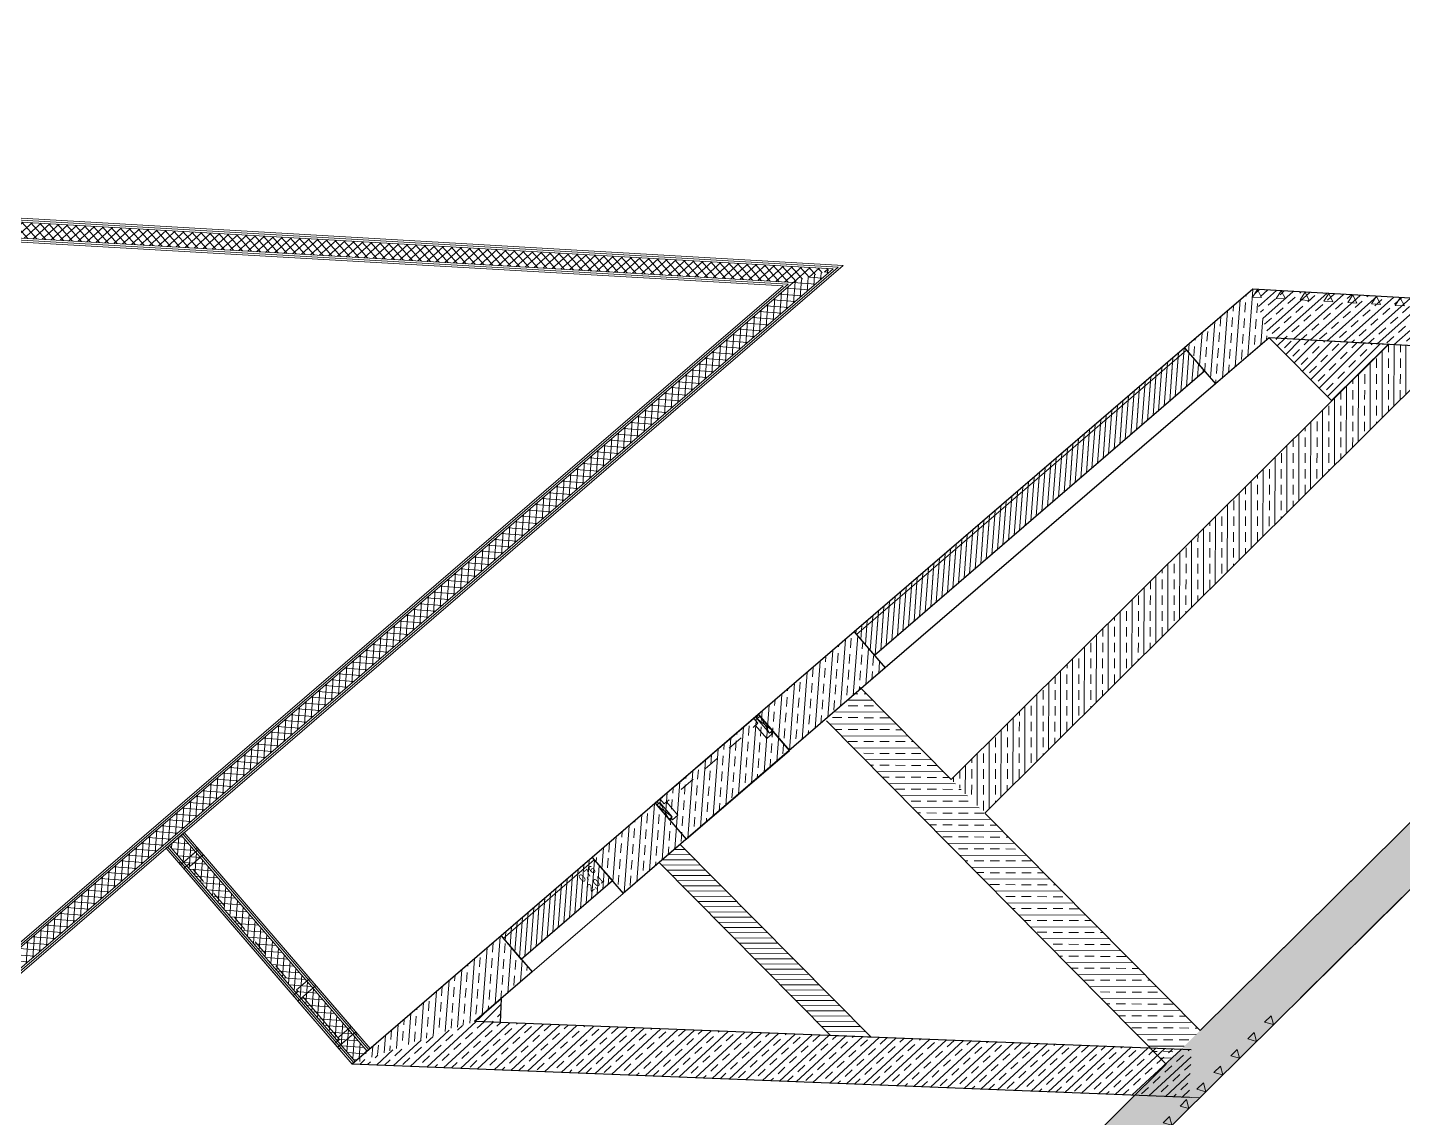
# Model space of a CAD drawing. Header units: metres. Extents: x 66528 to 66676, y 35171 to 35248.
# Drawn here: x 66607.97 to 66616.66, y 35227.21 to 35234.1 of the extents above; entities that cross this region are included whole.
import ezdxf

# ---------------------------------------------------------------- set-up
doc = ezdxf.new("R2010")
doc.units = ezdxf.units.M
doc.header["$LTSCALE"] = 0.00254
doc.linetypes.add('Ohne Titel-26', pattern=[0.629921, 0.314961, -0.314961])
for name, color, linetype, lineweight in [('AUSBAU - Darstellungen - Fassade', 7, 'Continuous', 13), ('AUSBAU - Darstellungen - Trockenbau', 7, 'Continuous', 13), ('AUSBAU - Objekte - Türen', 7, 'Continuous', 13), ('ROHBAU - Darstellungen - Brandwand', 7, 'Continuous', 25), ('ROHBAU - Darstellungen - Decken', 150, 'Continuous', 25), ('ROHBAU - Darstellungen - Sichtbetonklassen', 7, 'Continuous', 5), ('ROHBAU - Darstellungen - Wände', 7, 'Continuous', 25), ('ROHBAU - Darstellungen - Wände - Mauerwerk', 7, 'Continuous', 25)]:
    doc.layers.add(name, color=color, linetype=linetype, lineweight=lineweight)
doc.styles.add('Arial Narrow', font='ARIALN.TTF')
pattern_1 = [(-94.2793, (0, 0), (-0.032765577245, 0.000888321033), [])]
pattern_2 = [(45, (0, 0), (0.05303300859, -0.05303300859), []), (45, (0.028285, -0.028285), (0.05303300859, -0.05303300859), [0.06, -0.04])]
pattern_3 = [(-94.2793, (0, 0), (-0.032765577245, 0.000888321033), [])]

# ---------------------------------------------------------------- blocks, each defined once
blk = doc.blocks.new('SB 4')
at = {"layer": 'ROHBAU - Darstellungen - Sichtbetonklassen', "color": 251, "linetype": 'Continuous', "lineweight": 5, "flags": 128}
for points in [[(-0.1213, -0.05), (-0.15, 0), (-0.1787, -0.05)], [(-0.0287, -0.05), (0, 0), (0.0287, -0.05)]]:
    blk.add_lwpolyline(points, close=True, dxfattribs=at)
blk = doc.blocks.new('Gruppe-181-1')
at = {"layer": 'ROHBAU - Darstellungen - Sichtbetonklassen', "color": 7, "rotation": 356.837758747296}
for p in [(66615.884, 35232.4394), (66616.1843, 35232.4221), (66616.4845, 35232.4048), (66616.7848, 35232.3875), (66617.085, 35232.3702), (66617.085, 35232.3702), (66617.3853, 35232.3529), (66617.6855, 35232.3356), (66617.9858, 35232.3183), (66618.286, 35232.301), (66618.5863, 35232.2837), (66618.8865, 35232.2664), (66619.1868, 35232.2491), (66619.487, 35232.2318), (66619.7873, 35232.2145), (66620.0875, 35232.1972)]:
    blk.add_blockref('SB 4', p, dxfattribs=at)
blk = doc.blocks.new('Gruppe-316-1')
at = {"layer": 'ROHBAU - Darstellungen - Sichtbetonklassen', "color": 7, "rotation": 224.8550094128683}
for p in [(66615.7284, 35227.699), (66615.5147, 35227.4873), (66615.301, 35227.2757), (66615.0873, 35227.0641)]:
    blk.add_blockref('SB 4', p, dxfattribs=at)
blk = doc.blocks.new('Tür_STB_86cm_30cm')
at = {"layer": 'AUSBAU - Objekte - Türen', "lineweight": 25}
for p, q in [((-0.43, 0.15), (-0.43, -0.15)), ((-0.43, 0.15), (-0.43, -0.15)), ((0.43, 0.15), (0.43, -0.15))]:
    blk.add_line(p, q, dxfattribs=at)
at = {"layer": 'AUSBAU - Objekte - Türen', "color": 254, "lineweight": 5}
for p, q in [((-0.405, 0.015), (-0.43, 0.135)), ((-0.405, 0.135), (-0.43, 0.015)), ((0.405, 0.015), (0.43, 0.135)), ((0.405, 0.135), (0.43, 0.015))]:
    blk.add_line(p, q, dxfattribs=at)
at = {"layer": 'AUSBAU - Objekte - Türen', "color": 255, "linetype": 'Continuous', "lineweight": 25, "flags": 128}
blk.add_lwpolyline([(0.43, 0.15), (0.43, -0.15), (-0.43, -0.15), (-0.43, 0.15)], close=True, dxfattribs=at)
at = {"layer": 'AUSBAU - Objekte - Türen', "lineweight": 18, "flags": 128}
for points in [[(-0.405, 0.015), (-0.405, 0.135), (-0.43, 0.135), (-0.43, 0.015)], [(-0.415, 0), (-0.37, 0), (-0.37, 0.11), (-0.39, 0.11), (-0.39, 0.15), (-0.415, 0.15), (-0.415, 0.135), (-0.405, 0.135), (-0.405, 0.015), (-0.415, 0.015)], [(0.415, 0), (0.37, 0), (0.37, 0.11), (0.39, 0.11), (0.39, 0.15), (0.415, 0.15), (0.415, 0.135), (0.405, 0.135), (0.405, 0.015), (0.415, 0.015)], [(0.405, 0.015), (0.405, 0.135), (0.43, 0.135), (0.43, 0.015)]]:
    blk.add_lwpolyline(points, close=True, dxfattribs=at)
at = {"layer": 'AUSBAU - Objekte - Türen', "color": 9, "linetype": 'Ohne Titel-26', "lineweight": 5, "flags": 128}
blk.add_lwpolyline([(-0.39, 0.11), (-0.39, 0.15), (0.39, 0.15), (0.39, 0.11)], close=True, dxfattribs=at)
blk = doc.blocks.new('Tür_TB_155cm_15cm_ST')
at = {"layer": 'AUSBAU - Objekte - Türen', "lineweight": 18}
for p, q in [((0, 0.075), (0, 0.0625)), ((0.015, 0.0625), (0, 0.0625)), ((1.535, 0.0625), (1.55, 0.0625)), ((1.55, 0.075), (1.55, 0.0625)), ((1.55, 0.0625), (1.55, 0.075)), ((0, -0.0625), (0.015, -0.0625)), ((0, -0.0625), (0, -0.075)), ((1.55, -0.0625), (1.535, -0.0625)), ((1.55, -0.0625), (1.55, -0.075))]:
    blk.add_line(p, q, dxfattribs=at)
at = {"layer": 'AUSBAU - Objekte - Türen', "color": 255, "flags": 128}
blk.add_lwpolyline([(0, -0.0625), (0.015, -0.0625), (0.015, 0.0625), (0, 0.0625), (0, 0.075), (1.55, 0.075), (1.55, 0.0625), (1.535, 0.0625), (1.535, -0.0625), (1.55, -0.0625), (1.55, -0.075), (0.445, -0.075), (0.4065, -0.075), (0, -0.075)], close=True, dxfattribs=at)
at = {"layer": 'AUSBAU - Objekte - Türen', "lineweight": 18, "flags": 128}
for points in [[(0.015, 0.075), (0.06, 0.075), (0.06, -0.035), (0.045, -0.035), (0.045, -0.075), (0.015, -0.075)], [(0.46, 0.075), (0.46, -0.035), (0.445, -0.035), (0.445, -0.075), (0.4215, -0.075), (0.4, -0.075), (0.4, 0.075)], [(1.535, 0.075), (1.49, 0.075), (1.49, -0.035), (1.505, -0.035), (1.505, -0.075), (1.535, -0.075)]]:
    blk.add_lwpolyline(points, close=True, dxfattribs=at)
at = {"layer": 'AUSBAU - Objekte - Türen', "lineweight": 5, "flags": 128}
blk.add_lwpolyline([(0.045, -0.075), (0.4, -0.075), (0.4, -0.035), (0.045, -0.035)], close=True, dxfattribs=at)
at = {"layer": 'AUSBAU - Objekte - Türen', "color": 9, "linetype": 'Ohne Titel-26', "lineweight": 5, "flags": 128}
blk.add_lwpolyline([(0.4604, -0.035), (0.4604, -0.035), (0.445, -0.035), (0.445, -0.075), (1.505, -0.075), (1.505, -0.055), (1.4896, -0.055), (1.4896, -0.035)], close=True, dxfattribs=at)

msp = doc.modelspace()

# ---------------------------------------------------------------- hatches: boundary and pattern name
at = {"layer": 'AUSBAU - Darstellungen - Trockenbau', "linetype": 'Continuous', "lineweight": 5}
h = msp.add_hatch(dxfattribs=at)
h.set_pattern_fill('MF_IN WAND', color=253, angle=-3.2965, style=0, pattern_type=2)
h.set_pattern_definition([(41.7035, (-68485.43096, -30934.19956), (0.026611038518, -0.029863901771), []), (-48.2965, (-68485.29014, -30934.35759), (-0.029732985921, -0.026757233568), [])])
h.paths.add_polyline_path([(66587.0393, 35234.0757), (66587.1333, 35233.9702), (66612.8018, 35232.4917), (66613.0545, 35232.5773)])
h = msp.add_hatch(dxfattribs=at)
h.set_pattern_fill('MF_IN WAND', color=253, angle=-139.2793, style=0, pattern_type=2)
h.set_pattern_definition([(-94.2793, (27754.63274, 69834.5138), (-0.03988848628, 0.00298473823), []), (-184.2793, (27754.421662, 69834.529593), (0.002789005372, 0.03990264965), [])])
h.paths.add_polyline_path([(66613.0545, 35232.5773), (66612.8018, 35232.4917), (66607.5315, 35227.9552), (66607.678, 35227.9494)])
h = msp.add_hatch(dxfattribs=at)
h.set_pattern_fill('MF_IN WAND', color=253, angle=-49.2793, style=0, pattern_type=2)
h.set_pattern_definition([(-4.2793, (-69834.5138, 27754.63274), (-0.00298473823, -0.03988848628), []), (-94.2793, (-69834.529593, 27754.421662), (-0.039902649649, 0.002789005373), [])])
h.paths.add_polyline_path([(66608.9389, 35229.0017), (66608.8631, 35228.9365), (66610.0374, 35227.5723), (66610.1132, 35227.6375)])
at = {"layer": 'ROHBAU - Darstellungen - Brandwand', "linetype": 'Continuous', "lineweight": 5}
h = msp.add_hatch(dxfattribs=at)
h.set_pattern_fill('STAHLBETON 1_5MM', angle=44.72072, style=0, pattern_type=2)
h.set_pattern_definition([(89.72072459, (0, 0), (0.074999109056, -0.000365569215), []), (89.72072459, (0.04, -0.000195), (0.074999109056, -0.000365569215), [0.06, -0.04])])
h.paths.add_polyline_path([(66599.1158, 35211.2475), (66598.537, 35211.0965), (66619.571, 35231.9265), (66620.2607, 35232.1873)])
h = msp.add_hatch(dxfattribs=at)
h.set_pattern_fill('STAHLBETON 1_5MM', angle=44.86148, style=0, pattern_type=2)
h.set_pattern_definition([(89.86148264, (0, 0), (0.07499978082, -0.00018131863), []), (89.86148264, (0.04, -0.0001), (0.07499978082, -0.00018131863), [0.06, -0.04])])
h.paths.add_polyline_path([(66614.0117, 35229.1399), (66613.8006, 35229.3531), (66616.5607, 35232.0999), (66616.9627, 35232.0767)])
at = {"layer": 'ROHBAU - Darstellungen - Wände', "linetype": 'Continuous', "lineweight": 5}
h = msp.add_hatch(dxfattribs=at)
h.set_pattern_fill('STAHLBETON 1_5MM', angle=-139.2793, style=0, pattern_type=2)
h.set_pattern_definition([(-94.2793, (0, 0), (-0.074790911775, 0.00559638418), []), (-94.2793, (-0.03989, 0.002985), (-0.074790911775, 0.00559638418), [0.06, -0.04])])
h.paths.add_polyline_path([(66615.7038, 35232.4497), (66615.8076, 35232.1433), (66615.4683, 35231.8512), (66615.2726, 35232.0786)])
h = msp.add_hatch(dxfattribs=at)
h.set_pattern_fill('STAHLBETON 1_5MM', angle=176.70346, style=0, pattern_type=2)
h.set_pattern_definition([(221.70346322, (0, 0), (-0.049895661276, 0.05599484785), []), (221.70346322, (-0.02661, 0.029865), (-0.049895661276, 0.05599484785), [0.06, -0.04])])
h.paths.add_polyline_path([(66617.4152, 35232.3512), (66617.3979, 35232.0517), (66615.8076, 35232.1433), (66615.7038, 35232.4497)])
h = msp.add_hatch(dxfattribs=at)
h.set_pattern_fill('STAHLBETON 1_5MM', style=0, pattern_type=2)
h.set_pattern_definition(pattern_2)
h.paths.add_polyline_path([(66615.8076, 35232.1433), (66616.2015, 35231.7455), (66616.5596, 35232.1)])
h = msp.add_hatch(dxfattribs=at)
h.set_pattern_fill('STAHLBETON 1_5MM', angle=-139.2793, style=0, pattern_type=2)
h.set_pattern_definition([(-94.2793, (0, 0), (-0.074790911775, 0.00559638418), []), (-94.2793, (-0.03989, 0.002985), (-0.074790911775, 0.00559638418), [0.06, -0.04])])
h.paths.add_polyline_path([(66613.1884, 35230.2846), (66613.3841, 35230.0572), (66611.7299, 35228.6333), (66611.5342, 35228.8607)])
h = msp.add_hatch(dxfattribs=at)
h.set_pattern_fill('STAHLBETON 1_5MM', angle=134.72072, style=0, pattern_type=2)
h.set_pattern_definition([(179.72072459, (0, 0), (0.000365569215, 0.074999109056), []), (179.72072459, (0.000195, 0.04), (0.000365569215, 0.074999109056), [0.06, -0.04])])
h.paths.add_polyline_path([(66615.3711, 35227.7673), (66615.1579, 35227.5562), (66613.012, 35229.7231), (66613.2252, 35229.9342)])
h = msp.add_hatch(dxfattribs=at)
h.set_pattern_fill('STAHLBETON 1_5MM', angle=-139.27929, style=0, pattern_type=2)
h.set_pattern_definition([(-94.27928611, (0, 0), (-0.07479091313, 0.005596366056), []), (-94.27928611, (-0.03989, 0.002985), (-0.07479091313, 0.005596366056), [0.06, -0.04])])
h.paths.add_polyline_path([(66610.9582, 35228.3649), (66611.1539, 35228.1375), (66610.7913, 35227.8255), (66610.0184, 35227.556)])
h = msp.add_hatch(dxfattribs=at)
h.set_pattern_fill('STAHLBETON 1_5MM', style=0, pattern_type=2)
h.set_pattern_definition(pattern_2)
h.paths.add_polyline_path([(66610.9581, 35227.969), (66610.952, 35227.8188), (66610.7913, 35227.8255)])
h = msp.add_hatch(dxfattribs=at)
h.set_pattern_fill('STAHLBETON 1_5MM', angle=177.72071, style=0, pattern_type=2)
h.set_pattern_definition([(222.72071389, (0, 0), (-0.05088189869, 0.05510020313), []), (222.72071389, (-0.02714, 0.02939), (-0.05088189869, 0.05510020313), [0.06, -0.04])])
h.paths.add_polyline_path([(66615.3158, 35227.6454), (66615.3038, 35227.3456), (66610.0184, 35227.556), (66610.7913, 35227.8255)])
at = {"layer": 'ROHBAU - Darstellungen - Wände - Mauerwerk', "linetype": 'Continuous', "lineweight": 5}
h = msp.add_hatch(dxfattribs=at)
h.set_pattern_fill('KALKSANDSTEIN 1MM', angle=-139.2793, style=0, pattern_type=2)
h.set_pattern_definition(pattern_1)
h.paths.add_polyline_path([(66615.2726, 35232.0786), (66615.3998, 35231.9308), (66613.3156, 35230.1368), (66613.1884, 35230.2846)])
h = msp.add_hatch(dxfattribs=at)
h.set_pattern_fill('KALKSANDSTEIN 1MM', angle=-139.2793, style=0, pattern_type=2)
h.set_pattern_definition(pattern_1)
h.paths.add_polyline_path([(66615.3998, 35231.9308), (66615.2857, 35232.0635), (66613.2015, 35230.2694), (66613.3156, 35230.1368)])
h = msp.add_hatch(dxfattribs=at)
h.set_pattern_fill('KALKSANDSTEIN 1MM', angle=134.72071, style=0, pattern_type=2)
h.set_pattern_definition([(179.720713886, (0, 0), (-0.001399461937, 0.03274772775), [])])
h.paths.add_polyline_path([(66613.2945, 35227.7258), (66613.0381, 35227.736), (66611.9564, 35228.8283), (66612.0894, 35228.9428)])
h = msp.add_hatch(dxfattribs=at)
h.set_pattern_fill('KALKSANDSTEIN 1MM', angle=134.72071, style=0, pattern_type=2)
h.set_pattern_definition([(179.720713886, (0, 0), (-0.001399461937, 0.03274772775), [])])
h.paths.add_polyline_path([(66613.0381, 35227.736), (66613.2945, 35227.7258), (66612.0894, 35228.9428), (66611.9564, 35228.8283)])
h = msp.add_hatch(dxfattribs=at)
h.set_pattern_fill('KALKSANDSTEIN 1MM', angle=-139.2793, style=0, pattern_type=2)
h.set_pattern_definition(pattern_3)
h.paths.add_polyline_path([(66611.5342, 35228.8607), (66611.6614, 35228.7129), (66611.0854, 35228.2171), (66610.9582, 35228.3649)])
h = msp.add_hatch(dxfattribs=at)
h.set_pattern_fill('KALKSANDSTEIN 1MM', angle=-139.2793, style=0, pattern_type=2)
h.set_pattern_definition(pattern_3)
h.paths.add_polyline_path([(66611.6614, 35228.7129), (66611.5472, 35228.8455), (66610.9712, 35228.3497), (66611.0854, 35228.2171)])

# ---------------------------------------------------------------- linework, layer by layer
at = {"layer": 'AUSBAU - Darstellungen - Fassade'}
msp.add_line((66615.205, 35227.3495), (66615.369, 35227.343), dxfattribs=at)
at = {"layer": 'AUSBAU - Darstellungen - Trockenbau', "color": 7, "linetype": 'Continuous', "lineweight": 13}
for p, q in [((66587.0157, 35234.1021), (66613.1177, 35232.5987)), ((66607.5989, 35232.7663), (66612.7386, 35232.4703)), ((66613.1177, 35232.5987), (66607.7146, 35227.9479)), ((66612.7386, 35232.4703), (66607.4948, 35227.9567)), ((66608.8441, 35228.9202), (66608.9578, 35229.0181)), ((66608.9578, 35229.0181), (66610.1321, 35227.6538)), ((66608.8441, 35228.9202), (66610.0184, 35227.556))]:
    msp.add_line(p, q, dxfattribs=at)
at = {"layer": 'AUSBAU - Darstellungen - Trockenbau', "color": 7, "linetype": 'Continuous', "lineweight": 5}
for p, q in [((66587.0275, 35234.0889), (66613.0861, 35232.588)), ((66587.0275, 35234.0889), (66613.0861, 35232.588)), ((66587.0393, 35234.0757), (66613.0545, 35232.5773)), ((66587.0393, 35234.0757), (66613.0545, 35232.5773)), ((66587.1333, 35233.9702), (66612.8018, 35232.4917)), ((66587.1333, 35233.9702), (66612.8018, 35232.4917)), ((66587.1451, 35233.957), (66612.7702, 35232.481)), ((66587.1451, 35233.957), (66612.7702, 35232.481)), ((66613.0545, 35232.5773), (66607.678, 35227.9494)), ((66613.0545, 35232.5773), (66607.678, 35227.9494)), ((66613.0861, 35232.588), (66607.6963, 35227.9486)), ((66613.0861, 35232.588), (66607.6963, 35227.9486)), ((66612.7702, 35232.481), (66607.5131, 35227.9559)), ((66612.7702, 35232.481), (66607.5131, 35227.9559)), ((66612.8018, 35232.4917), (66607.5315, 35227.9552)), ((66612.8018, 35232.4917), (66607.5315, 35227.9552)), ((66608.9389, 35229.0017), (66610.1132, 35227.6375)), ((66608.9389, 35229.0017), (66610.1132, 35227.6375)), ((66608.9484, 35229.0099), (66610.1226, 35227.6457)), ((66608.9484, 35229.0099), (66610.1226, 35227.6457)), ((66608.8536, 35228.9283), (66610.0279, 35227.5641)), ((66608.8536, 35228.9283), (66610.0279, 35227.5641)), ((66608.8631, 35228.9365), (66610.0374, 35227.5723)), ((66608.8631, 35228.9365), (66610.0374, 35227.5723))]:
    msp.add_line(p, q, dxfattribs=at)
at = {"layer": 'AUSBAU - Objekte - Türen', "linetype": 'Continuous', "flags": 128}
msp.add_lwpolyline([(66611.7299, 35228.6333), (66611.1539, 35228.1375), (66610.9582, 35228.3649), (66611.5342, 35228.8607)], close=True, dxfattribs=at)
at = {"layer": 'ROHBAU - Darstellungen - Brandwand', "linetype": 'Continuous'}
for p, q in [((66599.1158, 35211.2475), (66620.2607, 35232.1873)), ((66613.8006, 35229.3531), (66616.5607, 35232.0999)), ((66614.0117, 35229.1399), (66616.9627, 35232.0767)), ((66615.3711, 35227.7673), (66618.2133, 35230.5819)), ((66598.537, 35211.0965), (66615.1579, 35227.5562))]:
    msp.add_line(p, q, dxfattribs=at)
at = {"layer": 'ROHBAU - Darstellungen - Decken'}
msp.add_line((66615.4683, 35231.8512), (66613.3841, 35230.0572), dxfattribs=at)
at = {"layer": 'ROHBAU - Darstellungen - Decken', "linetype": 'Continuous'}
for p, q in [((66615.7946, 35228.1867), (66616.4341, 35228.8199)), ((66616.0054, 35227.9738), (66616.6449, 35228.6071))]:
    msp.add_line(p, q, dxfattribs=at)
at = {"layer": 'ROHBAU - Darstellungen - Wände', "color": 7, "linetype": 'Continuous', "lineweight": 25}
for p, q in [((66615.7038, 35232.4497), (66615.2726, 35232.0786)), ((66617.4152, 35232.3512), (66615.7038, 35232.4497)), ((66615.8076, 35232.1433), (66615.4683, 35231.8512)), ((66616.719, 35232.0908), (66615.8076, 35232.1433)), ((66615.2726, 35232.0786), (66615.4683, 35231.8512)), ((66613.1884, 35230.2846), (66611.5342, 35228.8607)), ((66613.1884, 35230.2846), (66613.3841, 35230.0572)), ((66613.3841, 35230.0572), (66611.7299, 35228.6333)), ((66611.5342, 35228.8607), (66611.7299, 35228.6333)), ((66610.9582, 35228.3649), (66610.0184, 35227.556)), ((66610.9582, 35228.3649), (66611.1539, 35228.1375)), ((66611.1539, 35228.1375), (66610.7913, 35227.8255)), ((66615.3158, 35227.6454), (66610.7913, 35227.8255)), ((66615.3038, 35227.3456), (66610.0184, 35227.556))]:
    msp.add_line(p, q, dxfattribs=at)
at = {"layer": 'ROHBAU - Darstellungen - Wände', "linetype": 'Continuous'}
for p, q in [((66613.8006, 35229.3531), (66613.2252, 35229.9342)), ((66615.1579, 35227.5562), (66613.012, 35229.7231)), ((66615.3711, 35227.7673), (66614.0117, 35229.1399))]:
    msp.add_line(p, q, dxfattribs=at)
at = {"layer": 'ROHBAU - Darstellungen - Wände', "color": 7, "linetype": 'Continuous', "lineweight": 25, "flags": 128}
for points in [[(66615.8076, 35232.1433), (66616.2015, 35231.7455), (66616.5596, 35232.1)], [(66610.9581, 35227.969), (66610.952, 35227.8188), (66610.7913, 35227.8255)]]:
    msp.add_lwpolyline(points, close=True, dxfattribs=at)
at = {"layer": 'ROHBAU - Darstellungen - Wände - Mauerwerk', "color": 7, "linetype": 'Continuous', "lineweight": 5}
for p, q in [((66615.2726, 35232.0786), (66613.1884, 35230.2846)), ((66615.2857, 35232.0635), (66613.2015, 35230.2694)), ((66615.2857, 35232.0635), (66613.2015, 35230.2694)), ((66615.3998, 35231.9308), (66613.3156, 35230.1368)), ((66611.5342, 35228.8607), (66610.9582, 35228.3649)), ((66611.5472, 35228.8455), (66610.9712, 35228.3497)), ((66611.5472, 35228.8455), (66610.9712, 35228.3497)), ((66611.6614, 35228.7129), (66611.0854, 35228.2171))]:
    msp.add_line(p, q, dxfattribs=at)
at = {"layer": 'ROHBAU - Darstellungen - Wände - Mauerwerk', "color": 7, "linetype": 'Continuous', "lineweight": 25}
for p, q in [((66615.2726, 35232.0786), (66613.1884, 35230.2846)), ((66615.2726, 35232.0786), (66615.3998, 35231.9308)), ((66615.3998, 35231.9308), (66613.3156, 35230.1368)), ((66613.1884, 35230.2846), (66613.3156, 35230.1368)), ((66612.0894, 35228.9428), (66611.9564, 35228.8283)), ((66613.2945, 35227.7258), (66612.0894, 35228.9428)), ((66613.2945, 35227.7258), (66612.0894, 35228.9428)), ((66611.5342, 35228.8607), (66610.9582, 35228.3649)), ((66611.5342, 35228.8607), (66611.6614, 35228.7129)), ((66613.0381, 35227.736), (66611.9564, 35228.8283)), ((66613.0381, 35227.736), (66611.9564, 35228.8283)), ((66611.6614, 35228.7129), (66611.0854, 35228.2171)), ((66610.9582, 35228.3649), (66611.0854, 35228.2171)), ((66613.2945, 35227.7258), (66613.0381, 35227.736))]:
    msp.add_line(p, q, dxfattribs=at)

# ---------------------------------------------------------------- block references
at = {"layer": 'AUSBAU - Objekte - Türen', "color": 7, "xscale": -1}
for name, p, rotation in [('Tür_STB_86cm_30cm', (66612.3558, 35229.37), 40.72070000000002), ('Tür_TB_155cm_15cm_ST', (66609.9937, 35227.6996), 310.72070000036)]:
    msp.add_blockref(name, p, dxfattribs=dict(at, rotation=rotation))
at = {"layer": 'ROHBAU - Darstellungen - Sichtbetonklassen', "color": 7}
msp.add_blockref('Gruppe-316-1', (0, 0), dxfattribs=at)
at = {"layer": 'ROHBAU - Darstellungen - Wände', "color": 7}
msp.add_blockref('Gruppe-181-1', (0, 0), dxfattribs=at)

# ---------------------------------------------------------------- texts
at = {"layer": 'AUSBAU - Objekte - Türen', "color": 253, "insert": (66611.4421, 35228.7396), "char_height": 0.05053, "attachment_point": 1, "rotation": 40.72072, "line_spacing_factor": 0.958949, "style": 'Arial Narrow'}
msp.add_mtext('0,76 \\P2,01 ', dxfattribs=at)

doc.saveas('drawing.dxf')
